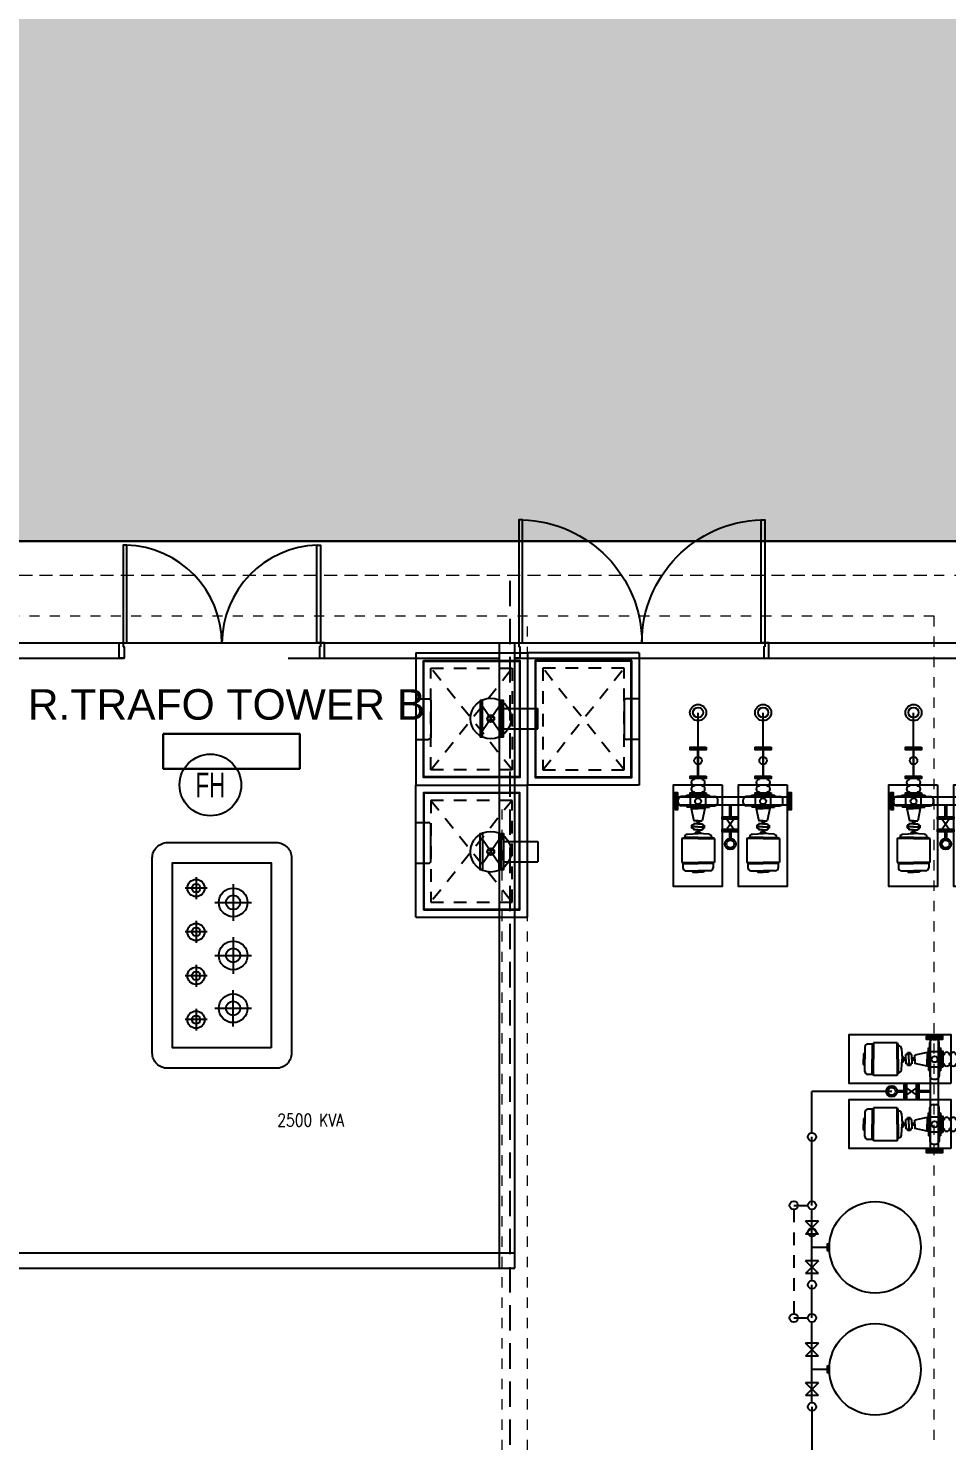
# Model space of a CAD drawing. Header units: inches. Extents: x 0 to 558, y -1 to 295.
# Drawn here: x 214.02 to 223.06, y 110.42 to 124.32 of the extents above; entities that cross this region are included whole.
import ezdxf
from ezdxf.enums import TextEntityAlignment as Align

# ---------------------------------------------------------------- set-up
doc = ezdxf.new("R2010")
doc.units = ezdxf.units.IN
doc.header["$MEASUREMENT"] = 0
for name, pattern in [('$0$HIDDEN', [0.375, 0.25, -0.125]), ('HelipadXX$0$Core-03$0$HIDDEN', [0.375, 0.25, -0.125]), ('HIDDEN2', [0.1875, 0.125, -0.0625])]:
    doc.linetypes.add(name, pattern=pattern)
for name, color, linetype, lineweight in [('A-Anno-Leg', 7, 'Continuous', 30), ('A-FINISH', 1, 'Continuous', 5), ('ARSIR BETON', 8, 'Continuous', 5), ('lan', 7, 'Continuous', 15), ('RUMPUT', 93, 'Continuous', 0)]:
    doc.layers.add(name, color=color, linetype=linetype, lineweight=lineweight)
for name, color, linetype in [('A-NOT+TEXT_100', 7, 'Continuous'), ('A-TXT100', 7, 'Continuous'), ('AR-DOOR', 8, 'Continuous'), ('dinding', 3, 'Continuous'), ('EL-GENSET', 3, 'Continuous'), ('EL-TEKS', 2, 'Continuous'), ('LANTAI', 57, 'Continuous'), ('PIPA-PL', 3, 'Continuous'), ('PL - BAK', 4, 'HelipadXX$0$Core-03$0$HIDDEN'), ('PL-AB', 2, 'Continuous'), ('PL-BAK', 4, 'Continuous'), ('PL-FS', 3, 'Continuous'), ('PL-PFH', 1, 'Continuous'), ('PL-PIPA', 3, 'Continuous'), ('TXT-50', 2, 'Continuous')]:
    doc.layers.add(name, color=color, linetype=linetype)
doc.styles.add('AR-300', font='arial.ttf', dxfattribs={"width": 0.8, "height": 900})
doc.styles.add('S20-100', font='simplex.shx', dxfattribs={"width": 0.8, "height": 200})
doc.styles.add('S25-200', font='swissc.ttf', dxfattribs={"height": 500})
doc.styles.add('s25-50', font='simplex.shx', dxfattribs={"width": 0.8, "height": 125})

# ---------------------------------------------------------------- blocks, each defined once
blk = doc.blocks.new('tg')
at = {"layer": 'TXT-50'}
for p, q in [((-200, 0), (-200, -125)), ((200, 0), (200, -125)), ((-175, -150), (175, -150))]:
    blk.add_line(p, q, dxfattribs=at)
at = {"layer": 'TXT-50', "const_width": 10}
for points in [[(-169, -5), (-231, -5)], [(169, -5), (231, -5)]]:
    blk.add_lwpolyline(points, dxfattribs=at)
at = {"layer": 'TXT-50'}
for centre, start, end in [((-175, -125), 180, 270), ((175, -125), 270, 0)]:
    blk.add_arc(centre, 25, start, end, dxfattribs=at)
blk = doc.blocks.new('DPLI1')
at = {"layer": 'PL-PFH', "color": 3}
for p, q in [((-1.009, 0.25), (-1.098, 0.25)), ((-1.029, 0.25), (-1.029, 0)), ((-1.009, 0.27), (-1.009, 0)), ((-0.617, 0.27), (-1.009, 0.27)), ((-0.617, 0.27), (-0.598, 0.223)), ((-0.617, 0), (-0.617, 0.27)), ((-0.075, 0), (-0.075, 0.277)), ((-0.025, 0.327), (0.025, 0.327)), ((0.075, 0), (0.075, 0.277)), ((-1.148, 0.113), (-1.172, 0.089)), ((-1.172, 0.089), (-1.172, 0)), ((-1.172, -0.089), (-1.172, 0)), ((-1.148, 0.2), (-1.148, 0)), ((-1.148, -0.2), (-1.148, 0)), ((-1.029, -0.25), (-1.029, 0)), ((-1.009, -0.27), (-1.009, 0)), ((-0.617, 0), (-0.617, -0.27)), ((-0.596, 0.223), (-0.598, 0.223)), ((-0.598, 0), (-0.598, 0.223)), ((-0.598, 0), (-0.598, -0.223)), ((-0.546, 0.177), (-0.532, 0)), ((-0.546, -0.177), (-0.532, 0)), ((-0.518, 0.047), (-0.536, 0.047)), ((-0.472, 0.016), (-0.519, 0.016)), ((-0.518, 0), (-0.518, 0.047)), ((-0.518, 0), (-0.518, -0.047)), ((-0.472, 0.002), (-0.472, 0.078)), ((-0.447, 0.078), (-0.472, 0.078)), ((-0.472, 0.002), (-0.472, -0.074)), ((-0.447, 0.078), (-0.447, 0.106)), ((-0.397, 0.106), (-0.447, 0.106)), ((-0.422, 0.002), (-0.422, 0.106)), ((-0.422, 0.002), (-0.422, -0.102)), ((-0.397, 0.078), (-0.397, 0.106)), ((-0.372, 0.078), (-0.397, 0.078)), ((-0.372, 0.002), (-0.372, 0.078)), ((-0.323, 0.016), (-0.372, 0.016)), ((-0.372, 0.002), (-0.372, -0.074)), ((-0.122, 0.112), (-0.323, 0.069)), ((-0.323, 0), (-0.323, 0.069)), ((-0.323, 0), (-0.323, -0.069)), ((-0.097, 0.112), (-0.122, 0.112)), ((-0.122, 0.112), (-0.122, 0)), ((-0.122, -0.112), (-0.122, 0)), ((-0.075, 0.188), (-0.097, 0.188)), ((-0.097, 0), (-0.097, 0.188)), ((-0.097, 0), (-0.097, -0.188)), ((-0.075, 0), (-0.075, -0.277)), ((0.075, 0.191), (0.099, 0.191)), ((0.118, 0.14), (0.075, 0.14)), ((0.075, 0), (0.075, -0.277)), ((0.099, 0.191), (0.099, -0.191)), ((0.099, 0.14), (0.099, 0.076)), ((0.118, -0.14), (0.118, 0.14)), ((-1.148, -0.113), (-1.172, -0.089)), ((-0.617, -0.27), (-0.598, -0.223)), ((-0.596, -0.223), (-0.598, -0.223)), ((-0.518, -0.047), (-0.536, -0.047)), ((-0.472, -0.016), (-0.519, -0.016)), ((-0.447, -0.074), (-0.472, -0.074)), ((-0.447, -0.074), (-0.447, -0.102)), ((-0.397, -0.102), (-0.447, -0.102)), ((-0.397, -0.074), (-0.397, -0.102)), ((-0.372, -0.074), (-0.397, -0.074)), ((-0.323, -0.016), (-0.372, -0.016)), ((-0.122, -0.112), (-0.323, -0.069)), ((-0.097, -0.112), (-0.122, -0.112)), ((-0.075, -0.188), (-0.097, -0.188)), ((0.075, -0.1), (0.075, -0.277)), ((0.118, -0.14), (0.075, -0.14)), ((0.075, -0.191), (0.099, -0.191)), ((-1.009, -0.25), (-1.098, -0.25)), ((-0.617, -0.27), (-1.009, -0.27)), ((-0.025, -0.327), (0.025, -0.327))]:
    blk.add_line(p, q, dxfattribs=at)
blk.add_circle((0, 0), 0.05, dxfattribs=at)
for centre, start, end in [((-1.098, 0.2), 90, 180), ((-0.025, 0.277), 90, 180), ((0.025, 0.277), 0, 90), ((-0.596, 0.173), 4.5709, 90), ((-1.098, -0.2), 180, 270), ((-0.596, -0.173), 270, 355.4291), ((-0.025, -0.277), 180, 270), ((0.025, -0.277), 270, 0)]:
    blk.add_arc(centre, 0.05, start, end, dxfattribs=at)
blk = doc.blocks.new('A$C0A3513A8')
at = {"layer": 'PIPA-PL', "color": 3}
for p, q in [((-1622, 1062), (-1622, 900)), ((-1484, 941), (-1484, 1020)), ((-1334, 941), (-1334, 1020)), ((-844, 941), (-844, 1020)), ((-694, 941), (-694, 1020)), ((-505, 1062), (-505, 900))]:
    blk.add_line(p, q, dxfattribs=at)
at = {"layer": 'PIPA-PL'}
for p, q in [((-1126, 804), (-1058, 705)), ((-1058, 804), (-1126, 705))]:
    blk.add_line(p, q, dxfattribs=at)
at = {"layer": 'PIPA-PL', "const_width": 25}
for points in [[(-1409, 1499), (-1409, 1205)], [(-769, 1499), (-769, 1205)]]:
    blk.add_lwpolyline(points, dxfattribs=at)
at = {"layer": 'PIPA-PL', "color": 3}
for points in [[(-1636, 900), (-1607, 900), (-1607, 1062), (-1636, 1062)], [(-520, 900), (-491, 900), (-491, 1062), (-520, 1062)]]:
    blk.add_lwpolyline(points, close=True, dxfattribs=at)
at = {"layer": 'PIPA-PL'}
for centre, radius in [((-1409, 1380), 37.2), ((-769, 1380), 37.2), ((-1092, 560), 54.1), ((-1092, 560), 38)]:
    blk.add_circle(centre, radius, dxfattribs=at)
at = {"layer": 'PL-AB', "linetype": 'Continuous', "ltscale": 0.75, "const_width": 35}
for points in [[(-1092, 941), (-1092, 804)], [(-1092, 693), (-1092, 614)]]:
    blk.add_lwpolyline(points, dxfattribs=at)
at = {"layer": 'PL-BAK', "color": 1}
for points in [[(-1172, 1141), (-1172, 141), (-1652, 141), (-1652, 1141)], [(-532, 1141), (-532, 141), (-1012, 141), (-1012, 1141)]]:
    blk.add_lwpolyline(points, close=True, dxfattribs=at)
at = {"layer": 'PL-FS', "color": 3}
for p, q in [((-520, 1020), (-1607, 1020)), ((-520, 941), (-1607, 941))]:
    blk.add_line(p, q, dxfattribs=at)
for centre, start, end in [((-1409, 981), 41.8103, 138.1897), ((-769, 981), 41.8103, 138.1897), ((-1409, 981), 221.8103, 318.1897), ((-769, 981), 221.8103, 318.1897)]:
    blk.add_arc(centre, 59.2, start, end, dxfattribs=at)
at = {"layer": 'PL-PIPA'}
for p, q in [((-1409, 1399), (-1409, 1850)), ((-769, 1399), (-769, 1850)), ((-1488, 1499), (-1330, 1499)), ((-848, 1499), (-690, 1499)), ((-1488, 1216), (-1330, 1216)), ((-1449, 1205), (-1449, 1194)), ((-1449, 1203), (-1449, 1194)), ((-1449, 1137), (-1449, 1129)), ((-1449, 1129), (-1449, 1137)), ((-1449, 1137), (-1449, 1129)), ((-1369, 1205), (-1369, 1194)), ((-1369, 1203), (-1369, 1194)), ((-1369, 1137), (-1369, 1129)), ((-1369, 1129), (-1369, 1137)), ((-1369, 1137), (-1369, 1129)), ((-848, 1216), (-690, 1216)), ((-809, 1205), (-809, 1194)), ((-809, 1203), (-809, 1194)), ((-809, 1137), (-809, 1129)), ((-809, 1129), (-809, 1137)), ((-809, 1137), (-809, 1129)), ((-729, 1205), (-729, 1194)), ((-729, 1203), (-729, 1194)), ((-729, 1137), (-729, 1129)), ((-729, 1129), (-729, 1137)), ((-729, 1137), (-729, 1129)), ((-1488, 1052), (-1330, 1052)), ((-1449, 1073), (-1449, 1067)), ((-1449, 1073), (-1449, 1064)), ((-1369, 1073), (-1369, 1067)), ((-1369, 1073), (-1369, 1064)), ((-848, 1052), (-690, 1052)), ((-809, 1073), (-809, 1067)), ((-809, 1073), (-809, 1064)), ((-729, 1073), (-729, 1067)), ((-729, 1073), (-729, 1064)), ((-1013, 816), (-1172, 816)), ((-1013, 693), (-1172, 693))]:
    blk.add_line(p, q, dxfattribs=at)
for points in [[(-1330, 1511), (-1330, 1487), (-1488, 1487), (-1488, 1511)], [(-690, 1511), (-690, 1487), (-848, 1487), (-848, 1511)], [(-1330, 1228), (-1330, 1205), (-1488, 1205), (-1488, 1228)], [(-690, 1228), (-690, 1205), (-848, 1205), (-848, 1228)], [(-1330, 1064), (-1330, 1040), (-1488, 1040), (-1488, 1064)], [(-690, 1064), (-690, 1040), (-848, 1040), (-848, 1064)], [(-1172, 804), (-1172, 827), (-1013, 827), (-1013, 804)], [(-1172, 681), (-1172, 705), (-1013, 705), (-1013, 681)]]:
    blk.add_lwpolyline(points, close=True, dxfattribs=at)
for centre, radius in [((-1409, 1853), 79.7), ((-1409, 1853), 50), ((-769, 1853), 79.7), ((-769, 1853), 50)]:
    blk.add_circle(centre, radius, dxfattribs=at)
for centre, start, end in [((-1449, 1166), 90, 270), ((-1449, 1101), 90, 270), ((-1369, 1166), 270, 90), ((-1369, 1101), 270, 90), ((-809, 1166), 90, 270), ((-809, 1101), 90, 270), ((-729, 1166), 270, 90), ((-729, 1101), 270, 90)]:
    blk.add_arc(centre, 28.2, start, end, dxfattribs=at)
at = {"layer": 'PL-BAK', "xscale": 596.4840000001714, "yscale": 596.4840000001714, "zscale": 596.4840000001714, "rotation": 90}
for p in [(-1409, 981), (-769, 981)]:
    blk.add_blockref('DPLI1', p, dxfattribs=at)
blk = doc.blocks.new('A$C3FA844B5')
at = {"layer": 'PIPA-PL', "color": 3}
for p, q in [((-337, 853), (-499, 853)), ((-457, 715), (-379, 715)), ((-457, 565), (-379, 565)), ((-457, 75), (-379, 75)), ((-457, -75), (-379, -75)), ((-337, -264), (-499, -264))]:
    blk.add_line(p, q, dxfattribs=at)
at = {"layer": 'PIPA-PL'}
for p, q in [((-595, 358), (-694, 289)), ((-595, 289), (-694, 358))]:
    blk.add_line(p, q, dxfattribs=at)
at = {"layer": 'PIPA-PL', "color": 3}
for points in [[(-499, 867), (-499, 838), (-337, 838), (-337, 867)], [(-499, -249), (-499, -278), (-337, -278), (-337, -249)]]:
    blk.add_lwpolyline(points, close=True, dxfattribs=at)
at = {"layer": 'PIPA-PL', "const_width": 25}
for points in [[(100, 640), (-194, 640)], [(100, 0), (-194, 0)]]:
    blk.add_lwpolyline(points, dxfattribs=at)
at = {"layer": 'PIPA-PL'}
for centre, radius in [((-19, 640), 37.2), ((-839, 324), 54.1), ((-839, 324), 38), ((-19, 0), 37.2)]:
    blk.add_circle(centre, radius, dxfattribs=at)
at = {"layer": 'PL-AB', "linetype": 'Continuous', "ltscale": 0.75, "const_width": 35}
for points in [[(-706, 324), (-785, 324)], [(-457, 324), (-595, 324)]]:
    blk.add_lwpolyline(points, dxfattribs=at)
at = {"layer": 'PL-BAK', "color": 1}
for points in [[(-258, 403), (-1258, 403), (-1258, 883), (-258, 883)], [(-258, -237), (-1258, -237), (-1258, 243), (-258, 243)]]:
    blk.add_lwpolyline(points, close=True, dxfattribs=at)
at = {"layer": 'PL-FS', "color": 3}
for p, q in [((-457, -249), (-457, 838)), ((-379, -249), (-379, 838))]:
    blk.add_line(p, q, dxfattribs=at)
for centre, start, end in [((-418, 640), 131.8103, 228.1897), ((-418, 640), 311.8103, 48.1897), ((-418, 0), 131.8103, 228.1897), ((-418, 0), 311.8103, 48.1897)]:
    blk.add_arc(centre, 59.2, start, end, dxfattribs=at)
at = {"layer": 'PL-PIPA'}
for p, q in [((-347, 719), (-347, 561)), ((-182, 719), (-182, 561)), ((100, 719), (100, 561)), ((-326, 680), (-335, 680)), ((-326, 600), (-335, 600)), ((-326, 680), (-332, 680)), ((-326, 600), (-332, 600)), ((-262, 680), (-270, 680)), ((-270, 680), (-262, 680)), ((-262, 680), (-270, 680)), ((-262, 600), (-270, 600)), ((-270, 600), (-262, 600)), ((-262, 600), (-270, 600)), ((-194, 680), (-205, 680)), ((-196, 680), (-205, 680)), ((-194, 600), (-205, 600)), ((-196, 600), (-205, 600)), ((0, 640), (1306, 640)), ((-706, 244), (-706, 403)), ((-583, 244), (-583, 403)), ((-347, 79), (-347, -79)), ((-326, 40), (-335, 40)), ((-326, 40), (-332, 40)), ((-262, 40), (-270, 40)), ((-270, 40), (-262, 40)), ((-262, 40), (-270, 40)), ((-194, 40), (-205, 40)), ((-196, 40), (-205, 40)), ((-182, 79), (-182, -79)), ((0, 0), (1306, 0)), ((100, 79), (100, -79)), ((-326, -40), (-335, -40)), ((-326, -40), (-332, -40)), ((-262, -40), (-270, -40)), ((-270, -40), (-262, -40)), ((-262, -40), (-270, -40)), ((-194, -40), (-205, -40)), ((-196, -40), (-205, -40))]:
    blk.add_line(p, q, dxfattribs=at)
for points in [[(-335, 561), (-359, 561), (-359, 719), (-335, 719)], [(-171, 561), (-194, 561), (-194, 719), (-171, 719)], [(112, 561), (88, 561), (88, 719), (112, 719)], [(-718, 403), (-694, 403), (-694, 244), (-718, 244)], [(-595, 403), (-571, 403), (-571, 244), (-595, 244)], [(-335, -79), (-359, -79), (-359, 79), (-335, 79)], [(-171, -79), (-194, -79), (-194, 79), (-171, 79)], [(112, -79), (88, -79), (88, 79), (112, 79)]]:
    blk.add_lwpolyline(points, close=True, dxfattribs=at)
for centre, radius in [((1308, 640), 79.7), ((1308, 640), 50), ((1308, 0), 79.7), ((1308, 0), 50)]:
    blk.add_circle(centre, radius, dxfattribs=at)
for centre, start, end in [((-298, 680), 0, 180), ((-233, 680), 0, 180), ((-298, 600), 180, 0), ((-233, 600), 180, 0), ((-298, 40), 0, 180), ((-233, 40), 0, 180), ((-298, -40), 180, 0), ((-233, -40), 180, 0)]:
    blk.add_arc(centre, 28.2, start, end, dxfattribs=at)
at = {"layer": 'PL-BAK', "xscale": 596.4840000001714, "yscale": 596.4840000001714, "zscale": 596.4840000001714}
for p in [(-418, 640), (-418, 0)]:
    blk.add_blockref('DPLI1', p, dxfattribs=at)
blk = doc.blocks.new('PINT2')
at = {"layer": 'AR-DOOR'}
for points in [[(40, -110), (50, -110), (50, 0), (0, 0), (0, -150), (75, -150), (75, -1359), (40, -1359), (40, -150)], [(2460, -110), (2450, -110), (2450, 0), (2500, 0), (2500, -150), (2425, -150), (2425, -1359), (2460, -1359), (2460, -150)]]:
    blk.add_lwpolyline(points, close=True, dxfattribs=at)
for centre, start, end in [((40, -150), 271.6575, 0), ((2460, -150), 180, 268.3425)]:
    blk.add_arc(centre, 1210, start, end, dxfattribs=at)
blk = doc.blocks.new('TUNJUK_INI')
at = {"layer": 'A-NOT+TEXT_100', "color": 1}
blk.add_ellipse((0, 0), major_axis=(-252, 0), ratio=1, start_param=3.141678477293376, end_param=9.424863784472961, dxfattribs=at)
at = {"layer": 'A-NOT+TEXT_100', "style": 'S25-200', "width": 0.8}
blk.add_attdef('PC2', text='', height=200, dxfattribs=at).set_placement((0, 0), align=Align.MIDDLE_CENTER)
blk = doc.blocks.new('RG-1')
blk.add_lwpolyline([(-672, 342), (672, 342), (672, 0), (-672, 0)], close=True)
at = {"style": 'AR-300'}
for tag, p in [('0000', (-49, 1114)), ('XXX', (-49, 633))]:
    blk.add_attdef(tag, text='', height=300, dxfattribs=at).set_placement(p, align=Align.MIDDLE)
at = {"style": 'S20-100', "width": 0.8}
blk.add_attdef('%%P100.00', text='', height=200, dxfattribs=at).set_placement((-22, 54), align=Align.CENTER)

msp = doc.modelspace()

# ---------------------------------------------------------------- hatches: boundary and pattern name
at = {"layer": 'ARSIR BETON'}
h = msp.add_hatch(dxfattribs=at)
h.set_pattern_fill('AR-HBONE', color=256, scale=0.004, style=0)
h.set_pattern_definition([(45, (37.0798, 226.14725), (6e-17, 0.5747364), [1.2192, -0.4064]), (135, (37.36716, 226.4346), (6e-17, 0.5747364), [1.2192, -0.4064])])
edge = h.paths.add_edge_path()
edge.add_arc((191.2828, 190.0679), 14, 90, 180)
edge.add_line((177.2828, 190.0679), (177.2828, 133.2715))
edge.add_arc((191.2827, 133.2715), 14, 179.99992, 263.11919)
edge.add_line((189.6055, 119.3724), (189.6055, 112.3227))
edge.add_line((189.6055, 112.3227), (189.7055, 112.3227))
edge.add_line((189.7055, 112.3227), (189.7055, 112.2227))
edge.add_line((189.7055, 112.2227), (201.7055, 112.2227))
edge.add_line((201.7055, 112.2227), (201.7055, 119.2715))
edge.add_line((201.7055, 119.2715), (380.22, 119.2715))
edge.add_arc((380.22, 133.2715), 14, 270, 360)
edge.add_line((394.22, 133.2715), (394.22, 186.8365))
edge.add_arc((380.07, 186.8365), 14.15, 0.00002, 89.99998)
edge.add_line((380.07, 200.9865), (288.3873, 200.9865))
edge.add_arc((288.3873, 203.9865), 3, 180, 270, ccw=False)
edge.add_line((285.3873, 203.9865), (285.3986, 204.9823))
edge.add_line((285.3986, 204.9823), (271.3873, 205.1475))
edge.add_line((271.3873, 205.1475), (271.3873, 204.9086))
edge.add_arc((270.5466, 204.9086), 0.8408, 270, 359.99999, ccw=False)
edge.add_line((270.5466, 204.0679), (191.2828, 204.0679))
edge = h.paths.add_edge_path()
edge.add_line((191.2672, 197.9562), (265.7566, 197.9585))
edge.add_arc((265.7568, 189.203), 8.7555, 41.343, 90.00169, ccw=False)
edge.add_line((272.3302, 194.9865), (332.5823, 194.9865))
edge.add_line((332.5823, 194.9865), (332.5823, 191.8715))
edge.add_line((332.5823, 191.8715), (340.1822, 191.8715))
edge.add_line((340.1822, 191.8715), (340.1822, 194.9865))
edge.add_line((340.1822, 194.9865), (380.07, 194.9865))
edge.add_arc((380.07, 186.8365), 8.15, 0, 90, ccw=False)
edge.add_line((388.22, 186.8365), (388.22, 163.1715))
edge.add_line((388.22, 163.1715), (388.22, 157.7117))
edge.add_line((388.22, 157.7117), (388.22, 133.2715))
edge.add_arc((380.22, 133.2715), 8, -90, 0, ccw=False)
edge.add_line((380.22, 125.2715), (191.2828, 125.2715))
edge.add_arc((191.185, 133.1732), 7.9023, 180.12317, 270.70845, ccw=False)
edge.add_line((183.2828, 133.1562), (183.2675, 189.9541))
edge.add_arc((191.2675, 189.9563), 8, 90.00169, 180.01541, ccw=False)
at = {"layer": 'RUMPUT'}
h = msp.add_hatch(dxfattribs=at)
h.set_pattern_fill('GRASS', color=256, scale=0.03, angle=356.66969, style=0)
h.set_pattern_definition([(86.6697, (37.0798, 226.14725), (-0.5066041, 0.569206), [0.142875, -0.934755]), (41.6697, (37.0798, 226.14725), (-0.5066045, 0.5692064), [0.142875, -0.619125]), (131.6697, (37.0798, 226.14725), (-0.5692064, -0.5066045), [0.142875, -0.619125])])
edge = h.paths.add_edge_path()
edge.add_arc((191.2827, 133.2715), 14.1, 228.68546, 262.75879, ccw=False)
edge.add_line((181.9741, 122.6811), (181.9741, 119.2087))
edge.add_line((181.9741, 119.2087), (188.4741, 119.2087))
edge.add_line((188.4741, 119.2087), (188.4741, 108.0087))
edge.add_line((188.4741, 108.0087), (173.7741, 108.0087))
edge.add_line((173.7741, 108.0087), (173.7741, 119.7566))
edge.add_line((173.7741, 119.7566), (173.0021, 107.7702))
edge.add_line((173.0021, 107.7702), (181.4677, 107.3411))
edge.add_line((181.4677, 107.3411), (188.8733, 105.5981))
edge.add_line((188.8733, 105.5981), (196.1641, 103.4115))
edge.add_line((196.1641, 103.4115), (203.4505, 101.2262))
edge.add_line((203.4505, 101.2262), (221.7793, 96.4053))
edge.add_line((221.7793, 96.4053), (240.1243, 91.5802))
edge.add_line((240.1243, 91.5802), (243.0256, 89.7818))
edge.add_line((243.0256, 89.7818), (243.0422, 88.8171))
edge.add_line((243.0422, 88.8171), (247.7305, 88.8171))
edge.add_line((247.7305, 88.8171), (247.7305, 98.8319))
edge.add_line((247.7305, 98.8319), (218.5805, 98.8319))
edge.add_line((218.5805, 98.8319), (218.5805, 101.4819))
edge.add_line((218.5805, 101.4819), (208.5305, 101.4819))
edge.add_line((208.5305, 101.4819), (208.5305, 105.8715))
edge.add_line((208.5305, 105.8715), (207.5305, 105.8715))
edge.add_line((207.5305, 105.8715), (207.5305, 109.5199))
edge.add_line((207.5305, 109.5199), (202.6055, 109.5199))
edge.add_line((202.6055, 109.5199), (202.6055, 119.1715))
edge.add_line((202.6055, 119.1715), (201.8055, 119.1715))
edge.add_line((201.8055, 119.1715), (201.8055, 105.6227))
edge.add_line((201.8055, 105.6227), (189.5055, 105.6227))
edge.add_line((189.5055, 105.6227), (189.5055, 119.284))

# ---------------------------------------------------------------- linework, layer by layer
for points in [[(218.6555, 112.1215), (218.6555, 118.2715), (228.5805, 118.2715)], [(218.8055, 112.1215), (218.8055, 118.1215), (228.4805, 118.1215), (228.4805, 118.2715)]]:
    msp.add_lwpolyline(points)
at = {"layer": 'A-FINISH', "linetype": '$0$HIDDEN', "ltscale": 0.0003}
for p, q in [((222.8585, 118.9319), (208.7085, 118.9319)), ((222.9305, 118.5319), (208.9305, 118.5319)), ((218.9305, 98.9319), (218.9305, 118.5319)), ((222.9305, 99.2319), (222.9305, 118.5319)), ((218.6805, 98.9319), (218.6805, 116.7215))]:
    msp.add_line(p, q, dxfattribs=at)
msp.add_lwpolyline([(218.6805, 98.9319), (247.8305, 98.9319), (247.8305, 118.9319), (208.6305, 118.9319), (208.6305, 101.5819)], dxfattribs=at)
at = {"layer": 'AR-DOOR'}
for points in [[(214.9531, 118.2315), (214.9631, 118.2315), (214.9631, 118.1215), (214.9131, 118.1215), (214.9131, 118.2715), (214.9881, 118.2715), (214.9881, 119.2315), (214.9531, 119.2315), (214.9531, 118.2715)], [(216.8939, 118.2315), (216.8839, 118.2315), (216.8839, 118.1215), (216.9339, 118.1215), (216.9339, 118.2715), (216.8589, 118.2715), (216.8589, 119.2315), (216.8939, 119.2315), (216.8939, 118.2715)]]:
    msp.add_lwpolyline(points, close=True, dxfattribs=at)
for centre, start, end in [((214.9551, 118.2635), 0, 88.34247), ((216.8919, 118.2635), 91.65754, 180)]:
    msp.add_arc(centre, 0.9684, start, end, dxfattribs=at)
at = {"layer": 'dinding', "color": 0}
for p, q in [((209.2291, 118.2715), (214.9881, 118.2715)), ((214.9881, 118.2715), (218.6555, 118.2715)), ((213.8933, 118.1215), (214.9631, 118.1215)), ((216.8839, 118.1215), (218.6555, 118.1215)), ((208.6305, 112.2715), (218.8055, 112.2715)), ((209.4691, 112.1215), (218.8055, 112.1215))]:
    msp.add_line(p, q, dxfattribs=at)
at = {"layer": 'dinding'}
msp.add_lwpolyline([(207.6305, 109.6199), (207.6305, 105.9715), (243.154, 105.9715), (243.154, 119.2715), (202.7055, 119.2715), (202.7055, 109.6199)], close=True, dxfattribs=at)
at = {"layer": 'dinding', "color": 0}
msp.add_lwpolyline([(216.5771, 118.1215), (218.0085, 118.1215)], dxfattribs=at)
at = {"layer": 'EL-GENSET', "color": 1}
for p, q in [((215.6692, 115.9669), (215.6692, 115.751)), ((216.0343, 115.8976), (216.0343, 115.5377)), ((215.7772, 115.859), (215.5612, 115.859)), ((215.8544, 115.7177), (216.2143, 115.7177)), ((215.6692, 115.5356), (215.6692, 115.3196)), ((215.7772, 115.4276), (215.5612, 115.4276)), ((216.0343, 115.377), (216.0343, 115.0171)), ((215.8544, 115.197), (216.2143, 115.197)), ((215.6692, 115.1042), (215.6692, 114.8883)), ((215.7772, 114.9962), (215.5612, 114.9962)), ((216.0343, 114.4965), (216.0343, 114.8564)), ((215.6692, 114.6728), (215.6692, 114.4569)), ((215.8544, 114.6764), (216.2143, 114.6764)), ((215.7772, 114.5648), (215.5612, 114.5648))]:
    msp.add_line(p, q, dxfattribs=at)
at = {"layer": 'EL-GENSET'}
msp.add_lwpolyline([(215.3885, 116.3067), (216.4585, 116.3067, -0.4142136), (216.6085, 116.1567), (216.6085, 114.2364, -0.4142136), (216.4585, 114.0864), (215.3885, 114.0864, -0.4142136), (215.2385, 114.2364), (215.2385, 116.1567, -0.4142136)], format="xyb", close=True, dxfattribs=at)
msp.add_lwpolyline([(216.4085, 114.2864), (215.4385, 114.2864), (215.4385, 116.1067), (216.4085, 116.1067)], close=True, dxfattribs=at)
for centre, radius in [((215.6692, 115.859), 0.0845), ((215.6692, 115.859), 0.0422), ((216.0343, 115.7177), 0.1408), ((216.0343, 115.7177), 0.0704), ((215.6692, 115.4276), 0.0845), ((215.6692, 115.4276), 0.0422), ((216.0343, 115.197), 0.1408), ((216.0343, 115.197), 0.0704), ((215.6692, 114.9962), 0.0845), ((215.6692, 114.9962), 0.0422), ((216.0343, 114.6764), 0.1408), ((215.6692, 114.5648), 0.0845), ((216.0343, 114.6764), 0.0704), ((215.6692, 114.5648), 0.0422)]:
    msp.add_circle(centre, radius, dxfattribs=at)
at = {"layer": 'lan'}
msp.add_lwpolyline([(208.6305, 110.6199), (208.6305, 106.9715), (242.154, 106.9715), (242.154, 118.2715), (203.7055, 118.2715), (203.7055, 110.6199), (208.6305, 110.6199)], dxfattribs=at)
at = {"layer": 'LANTAI'}
msp.add_lwpolyline([(191.2828, 204.0679, 0.4142136), (177.2828, 190.0679), (177.2828, 133.2715, 0.3794614), (189.6055, 119.3724), (189.6055, 112.3227), (189.7055, 112.3227), (189.7055, 112.2227), (201.7055, 112.2227), (201.7055, 119.2715), (380.22, 119.2715, 0.4142136), (394.22, 133.2715), (394.22, 186.8365, 0.4142134), (380.07, 200.9865), (288.3873, 200.9865, -0.4142136), (285.3873, 203.9865), (285.3986, 204.9823), (271.3873, 205.1475), (271.3873, 204.9086, -0.4142135), (270.5466, 204.0679), (191.2828, 204.0679)], format="xyb", dxfattribs=at)
at = {"layer": 'PIPA-PL'}
for p, q in [((218.4881, 117.3472), (218.4881, 117.7053)), ((218.4881, 117.3472), (218.4881, 117.7053)), ((218.6723, 117.7053), (218.6723, 117.3472)), ((218.6723, 117.3472), (218.6723, 117.7053)), ((218.6723, 117.3472), (218.6723, 117.7053)), ((219.0305, 117.4263), (219.0305, 117.6263)), ((218.4881, 116.3958), (218.4881, 116.0378)), ((218.4881, 116.3958), (218.4881, 116.0378)), ((218.6723, 116.0378), (218.6723, 116.3958)), ((218.6723, 116.3958), (218.6723, 116.0378)), ((218.6723, 116.3958), (218.6723, 116.0378)), ((219.0305, 116.3168), (219.0305, 116.1168)), ((222.5141, 113.859), (221.7291, 113.859)), ((221.7291, 113.4528), (221.7291, 113.859)), ((221.7291, 112.7383), (221.7291, 113.4119)), ((221.5507, 112.7383), (221.6866, 112.7383)), ((221.7291, 111.9987), (221.7291, 112.6974)), ((221.7921, 112.4563), (221.6661, 112.5822)), ((221.7921, 112.5822), (221.6661, 112.4563)), ((221.7921, 112.5822), (221.6661, 112.5822)), ((221.7921, 112.4563), (221.6661, 112.4563)), ((221.8973, 112.325), (221.7291, 112.325)), ((221.7921, 112.1938), (221.6661, 112.1938)), ((221.7921, 112.0678), (221.6661, 112.1938)), ((221.7921, 112.1938), (221.6661, 112.0678)), ((221.7921, 112.0678), (221.6661, 112.0678)), ((221.7291, 111.6316), (221.7291, 111.9579)), ((221.5507, 111.6316), (221.6866, 111.6316)), ((221.7291, 110.7987), (221.7291, 111.5908)), ((221.7921, 111.3822), (221.6661, 111.3822)), ((221.7921, 111.3822), (221.6661, 111.2563)), ((221.7921, 111.2563), (221.6661, 111.3822)), ((221.7921, 111.2563), (221.6661, 111.2563)), ((221.8973, 111.125), (221.7291, 111.125)), ((221.7921, 110.9938), (221.6661, 110.8678)), ((221.7921, 110.8678), (221.6661, 110.9938)), ((221.7921, 110.9938), (221.6661, 110.9938)), ((221.7921, 110.8678), (221.6661, 110.8678)), ((221.7291, 110.7579), (221.7291, 110.0098))]:
    msp.add_line(p, q, dxfattribs=at)
at = {"layer": 'PIPA-PL', "linetype": 'HIDDEN2'}
msp.add_line((221.5507, 112.6974), (221.5507, 111.6316), dxfattribs=at)
at = {"layer": 'PIPA-PL'}
for points in [[(218.4881, 117.7053), (218.4663, 117.7053), (218.4663, 117.3472), (218.4881, 117.3472)], [(218.6723, 117.7053), (218.6506, 117.7053), (218.6506, 117.3472), (218.6723, 117.3472)], [(218.6723, 117.3472), (218.694, 117.3472), (218.694, 117.7053), (218.6723, 117.7053)], [(218.4881, 116.0378), (218.4663, 116.0378), (218.4663, 116.3958), (218.4881, 116.3958)], [(218.6723, 116.0378), (218.6506, 116.0378), (218.6506, 116.3958), (218.6723, 116.3958)], [(218.6723, 116.3958), (218.694, 116.3958), (218.694, 116.0378), (218.6723, 116.0378)]]:
    msp.add_lwpolyline(points, dxfattribs=at)
for points in [[(221.8973, 112.2908), (221.8836, 112.2908), (221.8836, 112.3592), (221.8973, 112.3592)], [(221.8973, 111.0908), (221.8836, 111.0908), (221.8836, 111.1592), (221.8973, 111.1592)]]:
    msp.add_lwpolyline(points, close=True, dxfattribs=at)
for centre, radius in [((221.7291, 113.4119), 0.0409), ((221.5507, 112.7383), 0.0409), ((221.7291, 112.7383), 0.0409), ((222.3508, 112.325), 0.45), ((221.7291, 112.4741), 0.0409), ((221.7291, 111.9579), 0.0409), ((221.5507, 111.6316), 0.0409), ((221.7291, 111.6316), 0.0409), ((222.3508, 111.125), 0.45), ((221.7291, 110.7579), 0.0409)]:
    msp.add_circle(centre, radius, dxfattribs=at)
at = {"layer": 'PL-BAK', "color": 1, "linetype": '$0$HIDDEN'}
msp.add_line((218.7585, 108.8819), (218.7585, 118.9319), dxfattribs=at)
at = {"layer": 'PL-BAK', "color": 6, "linetype": 'Continuous'}
for p, q in [((217.8305, 118.1715), (218.9305, 118.1715)), ((217.8305, 118.1715), (217.8305, 116.8715)), ((218.9305, 118.1715), (218.9305, 116.8715)), ((218.9305, 118.1715), (218.9305, 116.8715)), ((220.0305, 118.1715), (218.9305, 118.1715)), ((220.0305, 118.1715), (220.0305, 116.8715)), ((217.8305, 116.8715), (218.9305, 116.8715)), ((217.8305, 116.8715), (218.9305, 116.8715)), ((217.8305, 115.5715), (217.8305, 116.8715)), ((218.9305, 115.5715), (218.9305, 116.8715)), ((220.0305, 116.8715), (218.9305, 116.8715)), ((217.8305, 115.5715), (218.9305, 115.5715))]:
    msp.add_line(p, q, dxfattribs=at)
at = {"layer": 'PL-BAK', "color": 1, "linetype": 'HIDDEN2'}
for p, q in [((218.7805, 117.0215), (217.9805, 118.0215)), ((217.9805, 117.0215), (218.7805, 118.0215)), ((219.0805, 117.0215), (219.8805, 118.0215)), ((219.8805, 117.0215), (219.0805, 118.0215)), ((218.7805, 116.7215), (217.9805, 115.7215)), ((217.9805, 116.7215), (218.7805, 115.7215))]:
    msp.add_line(p, q, dxfattribs=at)
at = {"layer": 'PL-BAK', "color": 2}
for points in [[(217.9055, 118.0965), (218.8555, 118.0965), (218.8555, 116.9465), (217.9055, 116.9465)], [(217.9105, 118.0915), (218.8505, 118.0915), (218.8505, 116.9515), (217.9105, 116.9515)], [(219.9555, 118.0965), (219.0055, 118.0965), (219.0055, 116.9465), (219.9555, 116.9465)], [(219.9505, 118.0915), (219.0105, 118.0915), (219.0105, 116.9515), (219.9505, 116.9515)], [(217.9055, 115.6465), (218.8555, 115.6465), (218.8555, 116.7965), (217.9055, 116.7965)], [(217.9105, 115.6515), (218.8505, 115.6515), (218.8505, 116.7915), (217.9105, 116.7915)]]:
    msp.add_lwpolyline(points, close=True, dxfattribs=at)
at = {"layer": 'PL-BAK', "color": 1, "linetype": 'HIDDEN2'}
for points in [[(217.9805, 118.0215), (218.7805, 118.0215), (218.7805, 117.0215), (217.9805, 117.0215)], [(219.8805, 118.0215), (219.0805, 118.0215), (219.0805, 117.0215), (219.8805, 117.0215)], [(217.9805, 115.7215), (218.7805, 115.7215), (218.7805, 116.7215), (217.9805, 116.7215)]]:
    msp.add_lwpolyline(points, close=True, dxfattribs=at)
at = {"layer": 'PL-PIPA'}
for p, q in [((218.6506, 117.4063), (218.4881, 117.6463)), ((218.6506, 117.6463), (218.4881, 117.4063)), ((218.694, 117.6263), (219.0305, 117.6263)), ((218.694, 117.4263), (219.0305, 117.4263)), ((218.6506, 116.3368), (218.4881, 116.0968)), ((218.6506, 116.0968), (218.4881, 116.3368)), ((218.694, 116.3168), (219.0305, 116.3168)), ((218.694, 116.1168), (219.0305, 116.1168))]:
    msp.add_line(p, q, dxfattribs=at)
at = {"layer": 'PL-PIPA', "color": 1}
for centre in [(218.5693, 117.5263), (218.5693, 116.2168)]:
    msp.add_circle(centre, 0.2, dxfattribs=at)
at = {"layer": 'PL-PIPA'}
for centre, radius in [((218.5693, 117.5263), 0.0347), ((218.5693, 117.5263), 0.0303), ((218.5693, 116.2168), 0.0347), ((218.5693, 116.2168), 0.0303)]:
    msp.add_circle(centre, radius, dxfattribs=at)

# ---------------------------------------------------------------- block references
at = {"xscale": -0.0009999999056162778, "yscale": 0.0009999999056162778, "zscale": 0.0009999999056042464, "rotation": 180}
msp.add_blockref('PINT2', (218.8055, 118.1215), dxfattribs=at)
at = {"layer": 'A-Anno-Leg'}
ref = msp.add_blockref('RG-1', (216.0182, 117.0327), dxfattribs=dict(at, xscale=0.0009999999056162778, yscale=0.0009999999056162778, zscale=0.0009999999056042464))
ref.add_attrib('XXX', 'R.TRAFO TOWER B', dxfattribs={"layer": '0', "height": 0.3, "rotation": 0, "style": 'AR-300'}).set_placement((215.969, 117.6653), align=Align.MIDDLE)
at = {"layer": 'A-TXT100'}
ref = msp.add_blockref('TUNJUK_INI', (215.8102, 116.8732), dxfattribs=dict(at, xscale=0.001203333219848446, yscale=0.001203333219848446, zscale=0.001203333219856172))
ref.add_attrib('PC2', 'FH', dxfattribs={"height": 0.24028, "rotation": 0, "style": 'S25-200', "width": 0.8}).set_placement((215.8102, 116.8732), align=Align.MIDDLE_CENTER)
at = {"layer": 'PL - BAK', "color": 1, "xscale": 0.0009999999056162778, "yscale": 0.0009999999056162778, "zscale": 0.0009999999056042464}
for name, p in [('A$C0A3513A8', (222.0176, 115.7323)), ('A$C0A3513A8', (224.1376, 115.7323)), ('A$C3FA844B5', (223.3532, 113.5354))]:
    msp.add_blockref(name, p, dxfattribs=at)
at = {"layer": 'TXT-50', "yscale": 0.0009999999056162778}
for p, xscale, zscale, rotation in [((217.8305, 117.5215), -0.0009999999056162778, 0.0009999999056042464, 90.00000000162846), ((220.0305, 117.5215), 0.0009999999056162778, 0.0009999999056042462, 270), ((217.8305, 116.3025), 0.0009999999056162778, 0.0009999999056042464, 90.00000000162842)]:
    msp.add_blockref('tg', p, dxfattribs=dict(at, xscale=xscale, zscale=zscale, rotation=rotation))

# ---------------------------------------------------------------- texts
at = {"layer": 'EL-TEKS', "color": 3, "style": 's25-50', "width": 0.8}
msp.add_text('2500 KVA', height=0.125, rotation=0, dxfattribs=at).set_placement((216.7966, 113.5769), align=Align.MIDDLE)

doc.saveas('drawing.dxf')
